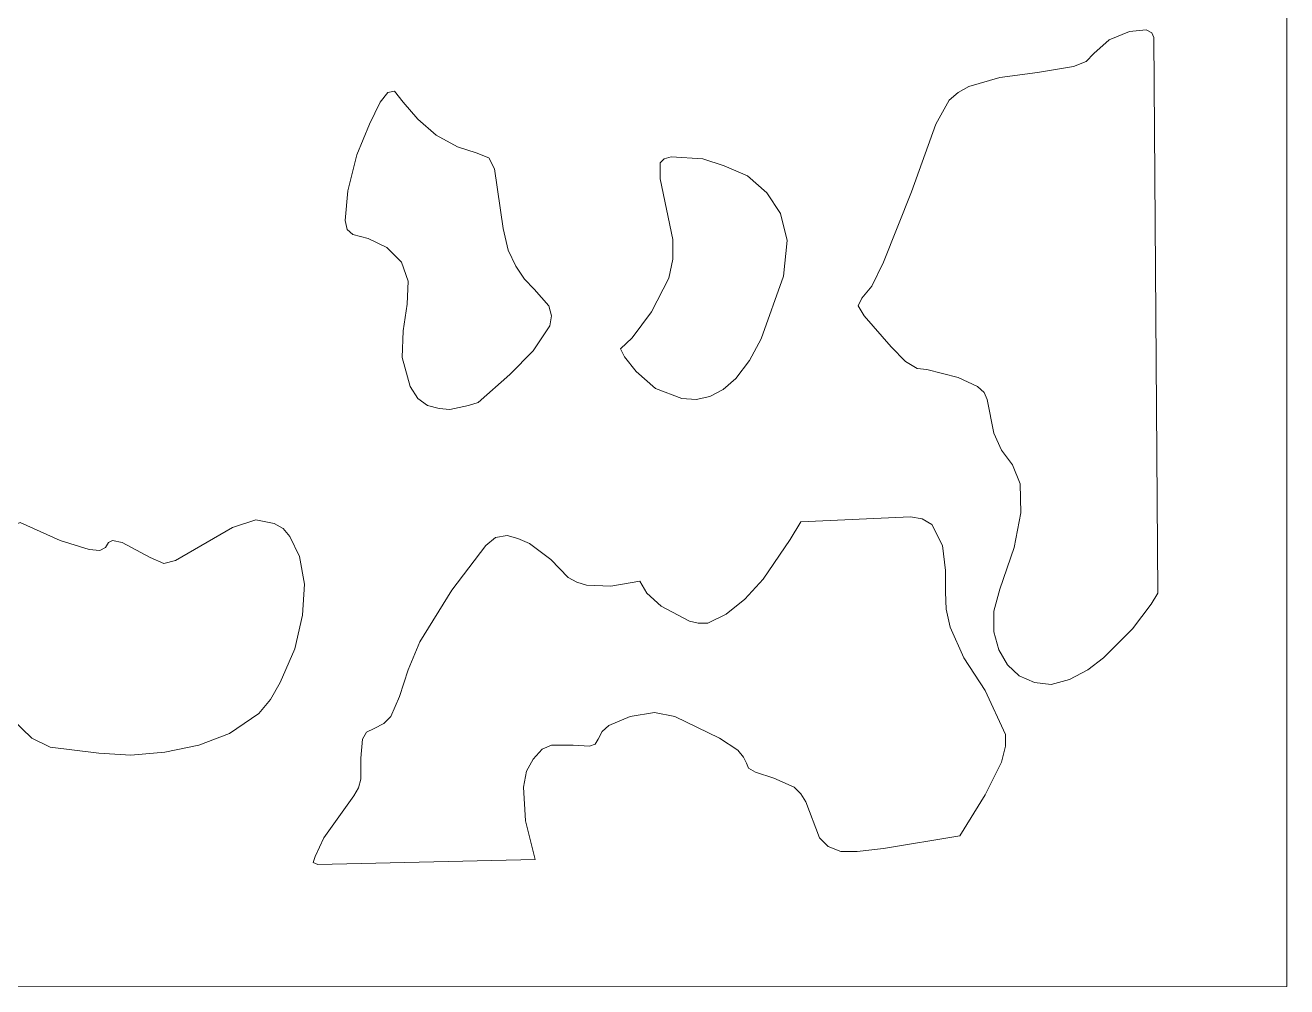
# Model space of a CAD drawing. Header units: centimetres. Extents: x -9.5 to 4.7, y -9.1 to 10.1.
# Drawn here: x -6.207 to -3.14, y -9.102 to -6.765 of the extents above; entities that cross this region are included whole.
import ezdxf

# ---------------------------------------------------------------- set-up
doc = ezdxf.new("R2010")
doc.units = ezdxf.units.CM
doc.header["$MEASUREMENT"] = 0
doc.layers.add('layer 1', color=7, linetype='Continuous')

msp = doc.modelspace()

# ---------------------------------------------------------------- linework, layer by layer
at = {"layer": 'layer 1', "color": 242, "lineweight": 9}
for points, knots in [([(-3.14019, -9.10151), (-3.14019, -9.10151), (-9.54723, -9.10249), (-9.54723, -9.10249), (-9.54723, -9.10249), (-9.54723, -9.10249), (-9.54723, 10.11864), (-9.54723, 10.11864), (-9.54723, 10.11864), (-9.54723, 10.11864), (-3.14019, 10.11864), (-3.14019, 10.11864), (-3.14019, 10.11864), (-3.14019, 10.11864), (-3.14019, -9.10151), (-3.14019, -9.10151)], [0, 0, 0, 0, 0.2, 0.2, 0.2, 0.2, 0.4, 0.4, 0.4, 0.4, 0.6, 0.6, 0.6, 0.6, 1, 1, 1, 1]), ([(-4.01475, -7.60222), (-4.01475, -7.60222), (-4.03824, -7.59966), (-4.03824, -7.59966), (-4.03824, -7.59966), (-4.03824, -7.59966), (-4.06671, -7.58272), (-4.06671, -7.58272), (-4.06671, -7.58272), (-4.06671, -7.58272), (-4.10195, -7.54648), (-4.10195, -7.54648), (-4.10195, -7.54648), (-4.10195, -7.54648), (-4.1678, -7.47165), (-4.1678, -7.47165), (-4.1678, -7.47165), (-4.1678, -7.47165), (-4.18204, -7.44742), (-4.18204, -7.44742), (-4.18204, -7.44742), (-4.18204, -7.44742), (-4.17279, -7.42812), (-4.17279, -7.42812), (-4.17279, -7.42812), (-4.17279, -7.42812), (-4.14894, -7.39917), (-4.14894, -7.39917), (-4.14894, -7.39917), (-4.14894, -7.39917), (-4.12082, -7.34127), (-4.12082, -7.34127), (-4.12082, -7.34127), (-4.12082, -7.34127), (-4.05248, -7.16974), (-4.05248, -7.16974), (-4.05248, -7.16974), (-4.05248, -7.16974), (-3.99339, -7.0053), (-3.99339, -7.0053), (-3.99339, -7.0053), (-3.99339, -7.0053), (-3.96064, -6.9474), (-3.96064, -6.9474), (-3.96064, -6.9474), (-3.96064, -6.9474), (-3.93929, -6.9281), (-3.93929, -6.9281), (-3.93929, -6.9281), (-3.93929, -6.9281), (-3.9133, -6.91353), (-3.9133, -6.91353), (-3.9133, -6.91353), (-3.9133, -6.91353), (-3.83784, -6.89186), (-3.83784, -6.89186), (-3.83784, -6.89186), (-3.83784, -6.89186), (-3.74601, -6.87965), (-3.74601, -6.87965), (-3.74601, -6.87965), (-3.74601, -6.87965), (-3.6588, -6.86528), (-3.6588, -6.86528), (-3.6588, -6.86528), (-3.6588, -6.86528), (-3.62819, -6.85307), (-3.62819, -6.85307), (-3.62819, -6.85307), (-3.62819, -6.85307), (-3.60932, -6.83377), (-3.60932, -6.83377), (-3.60932, -6.83377), (-3.60932, -6.83377), (-3.57159, -6.80009), (-3.57159, -6.80009), (-3.57159, -6.80009), (-3.57159, -6.80009), (-3.52212, -6.78059), (-3.52212, -6.78059), (-3.52212, -6.78059), (-3.52212, -6.78059), (-3.48189, -6.77587), (-3.48189, -6.77587), (-3.48189, -6.77587), (-3.48189, -6.77587), (-3.46801, -6.78315), (-3.46801, -6.78315), (-3.46801, -6.78315), (-3.46801, -6.78315), (-3.46303, -6.79517), (-3.46303, -6.79517), (-3.46303, -6.79517), (-3.46303, -6.79517), (-3.45377, -8.14577), (-3.45377, -8.14577), (-3.45377, -8.14577), (-3.45377, -8.14577), (-3.47015, -8.17235), (-3.47015, -8.17235), (-3.47015, -8.17235), (-3.47015, -8.17235), (-3.515, -8.23262), (-3.515, -8.23262), (-3.515, -8.23262), (-3.515, -8.23262), (-3.58583, -8.30273), (-3.58583, -8.30273), (-3.58583, -8.30273), (-3.58583, -8.30273), (-3.62356, -8.33168), (-3.62356, -8.33168), (-3.62356, -8.33168), (-3.62356, -8.33168), (-3.66805, -8.3559), (-3.66805, -8.3559), (-3.66805, -8.3559), (-3.66805, -8.3559), (-3.7129, -8.36791), (-3.7129, -8.36791), (-3.7129, -8.36791), (-3.7129, -8.36791), (-3.75313, -8.36319), (-3.75313, -8.36319), (-3.75313, -8.36319), (-3.75313, -8.36319), (-3.79086, -8.34625), (-3.79086, -8.34625), (-3.79086, -8.34625), (-3.79086, -8.34625), (-3.81898, -8.31966), (-3.81898, -8.31966), (-3.81898, -8.31966), (-3.81898, -8.31966), (-3.84033, -8.28343), (-3.84033, -8.28343), (-3.84033, -8.28343), (-3.84033, -8.28343), (-3.85208, -8.2399), (-3.85208, -8.2399), (-3.85208, -8.2399), (-3.85208, -8.2399), (-3.85208, -8.18929), (-3.85208, -8.18929), (-3.85208, -8.18929), (-3.85208, -8.18929), (-3.83784, -8.13612), (-3.83784, -8.13612), (-3.83784, -8.13612), (-3.83784, -8.13612), (-3.8026, -8.03469), (-3.8026, -8.03469), (-3.8026, -8.03469), (-3.8026, -8.03469), (-3.78623, -7.95001), (-3.78623, -7.95001), (-3.78623, -7.95001), (-3.78623, -7.95001), (-3.78836, -7.8799), (-3.78836, -7.8799), (-3.78836, -7.8799), (-3.78836, -7.8799), (-3.80723, -7.83401), (-3.80723, -7.83401), (-3.80723, -7.83401), (-3.80723, -7.83401), (-3.83321, -7.79778), (-3.83321, -7.79778), (-3.83321, -7.79778), (-3.83321, -7.79778), (-3.85208, -7.75681), (-3.85208, -7.75681), (-3.85208, -7.75681), (-3.85208, -7.75681), (-3.86845, -7.67469), (-3.86845, -7.67469), (-3.86845, -7.67469), (-3.86845, -7.67469), (-3.87557, -7.65775), (-3.87557, -7.65775), (-3.87557, -7.65775), (-3.87557, -7.65775), (-3.8923, -7.64318), (-3.8923, -7.64318), (-3.8923, -7.64318), (-3.8923, -7.64318), (-3.93929, -7.62152), (-3.93929, -7.62152), (-3.93929, -7.62152), (-3.93929, -7.62152), (-4.01475, -7.60222), (-4.01475, -7.60222)], [0, 0, 0, 0, 0.0204082, 0.0204082, 0.0204082, 0.0204082, 0.0408163, 0.0408163, 0.0408163, 0.0408163, 0.0612245, 0.0612245, 0.0612245, 0.0612245, 0.0816327, 0.0816327, 0.0816327, 0.0816327, 0.1020408, 0.1020408, 0.1020408, 0.1020408, 0.122449, 0.122449, 0.122449, 0.122449, 0.1428571, 0.1428571, 0.1428571, 0.1428571, 0.1632653, 0.1632653, 0.1632653, 0.1632653, 0.1836735, 0.1836735, 0.1836735, 0.1836735, 0.2040816, 0.2040816, 0.2040816, 0.2040816, 0.2244898, 0.2244898, 0.2244898, 0.2244898, 0.244898, 0.244898, 0.244898, 0.244898, 0.2653061, 0.2653061, 0.2653061, 0.2653061, 0.2857143, 0.2857143, 0.2857143, 0.2857143, 0.3061224, 0.3061224, 0.3061224, 0.3061224, 0.3265306, 0.3265306, 0.3265306, 0.3265306, 0.3469388, 0.3469388, 0.3469388, 0.3469388, 0.3673469, 0.3673469, 0.3673469, 0.3673469, 0.3877551, 0.3877551, 0.3877551, 0.3877551, 0.4081633, 0.4081633, 0.4081633, 0.4081633, 0.4285714, 0.4285714, 0.4285714, 0.4285714, 0.4489796, 0.4489796, 0.4489796, 0.4489796, 0.4693878, 0.4693878, 0.4693878, 0.4693878, 0.4897959, 0.4897959, 0.4897959, 0.4897959, 0.5102041, 0.5102041, 0.5102041, 0.5102041, 0.5306122, 0.5306122, 0.5306122, 0.5306122, 0.5510204, 0.5510204, 0.5510204, 0.5510204, 0.5714286, 0.5714286, 0.5714286, 0.5714286, 0.5918367, 0.5918367, 0.5918367, 0.5918367, 0.6122449, 0.6122449, 0.6122449, 0.6122449, 0.6326531, 0.6326531, 0.6326531, 0.6326531, 0.6530612, 0.6530612, 0.6530612, 0.6530612, 0.6734694, 0.6734694, 0.6734694, 0.6734694, 0.6938776, 0.6938776, 0.6938776, 0.6938776, 0.7142857, 0.7142857, 0.7142857, 0.7142857, 0.7346939, 0.7346939, 0.7346939, 0.7346939, 0.755102, 0.755102, 0.755102, 0.755102, 0.7755102, 0.7755102, 0.7755102, 0.7755102, 0.7959184, 0.7959184, 0.7959184, 0.7959184, 0.8163265, 0.8163265, 0.8163265, 0.8163265, 0.8367347, 0.8367347, 0.8367347, 0.8367347, 0.8571429, 0.8571429, 0.8571429, 0.8571429, 0.877551, 0.877551, 0.877551, 0.877551, 0.8979592, 0.8979592, 0.8979592, 0.8979592, 0.9183673, 0.9183673, 0.9183673, 0.9183673, 0.9387755, 0.9387755, 0.9387755, 0.9387755, 0.9591837, 0.9591837, 0.9591837, 0.9591837, 1, 1, 1, 1]), ([(-5.10608, -7.68178), (-5.10608, -7.68178), (-5.02848, -7.61423), (-5.02848, -7.61423), (-5.02848, -7.61423), (-5.02848, -7.61423), (-4.97189, -7.55613), (-4.97189, -7.55613), (-4.97189, -7.55613), (-4.97189, -7.55613), (-4.93167, -7.49587), (-4.93167, -7.49587), (-4.93167, -7.49587), (-4.93167, -7.49587), (-4.92704, -7.47165), (-4.92704, -7.47165), (-4.92704, -7.47165), (-4.92704, -7.47165), (-4.93416, -7.44742), (-4.93416, -7.44742), (-4.93416, -7.44742), (-4.93416, -7.44742), (-4.9694, -7.40646), (-4.9694, -7.40646), (-4.9694, -7.40646), (-4.9694, -7.40646), (-4.99289, -7.38224), (-4.99289, -7.38224), (-4.99289, -7.38224), (-4.99289, -7.38224), (-5.01424, -7.35092), (-5.01424, -7.35092), (-5.01424, -7.35092), (-5.01424, -7.35092), (-5.03311, -7.31213), (-5.03311, -7.31213), (-5.03311, -7.31213), (-5.03311, -7.31213), (-5.04486, -7.25895), (-5.04486, -7.25895), (-5.04486, -7.25895), (-5.04486, -7.25895), (-5.06621, -7.11401), (-5.06621, -7.11401), (-5.06621, -7.11401), (-5.06621, -7.11401), (-5.0801, -7.08742), (-5.0801, -7.08742), (-5.0801, -7.08742), (-5.0801, -7.08742), (-5.11071, -7.07541), (-5.11071, -7.07541), (-5.11071, -7.07541), (-5.11071, -7.07541), (-5.15556, -7.06084), (-5.15556, -7.06084), (-5.15556, -7.06084), (-5.15556, -7.06084), (-5.20752, -7.03189), (-5.20752, -7.03189), (-5.20752, -7.03189), (-5.20752, -7.03189), (-5.25237, -6.99329), (-5.25237, -6.99329), (-5.25237, -6.99329), (-5.25237, -6.99329), (-5.28761, -6.95213), (-5.28761, -6.95213), (-5.28761, -6.95213), (-5.28761, -6.95213), (-5.30897, -6.92554), (-5.30897, -6.92554), (-5.30897, -6.92554), (-5.30897, -6.92554), (-5.32534, -6.9281), (-5.32534, -6.9281), (-5.32534, -6.9281), (-5.32534, -6.9281), (-5.34421, -6.95213), (-5.34421, -6.95213), (-5.34421, -6.95213), (-5.34421, -6.95213), (-5.37019, -7.0053), (-5.37019, -7.0053), (-5.37019, -7.0053), (-5.37019, -7.0053), (-5.4008, -7.08033), (-5.4008, -7.08033), (-5.4008, -7.08033), (-5.4008, -7.08033), (-5.42216, -7.16718), (-5.42216, -7.16718), (-5.42216, -7.16718), (-5.42216, -7.16718), (-5.42892, -7.23965), (-5.42892, -7.23965), (-5.42892, -7.23965), (-5.42892, -7.23965), (-5.4243, -7.26151), (-5.4243, -7.26151), (-5.4243, -7.26151), (-5.4243, -7.26151), (-5.41006, -7.27353), (-5.41006, -7.27353), (-5.41006, -7.27353), (-5.41006, -7.27353), (-5.37268, -7.28318), (-5.37268, -7.28318), (-5.37268, -7.28318), (-5.37268, -7.28318), (-5.32783, -7.30504), (-5.32783, -7.30504), (-5.32783, -7.30504), (-5.32783, -7.30504), (-5.29224, -7.34127), (-5.29224, -7.34127), (-5.29224, -7.34127), (-5.29224, -7.34127), (-5.27587, -7.38716), (-5.27587, -7.38716), (-5.27587, -7.38716), (-5.27587, -7.38716), (-5.27836, -7.4427), (-5.27836, -7.4427), (-5.27836, -7.4427), (-5.27836, -7.4427), (-5.28761, -7.50788), (-5.28761, -7.50788), (-5.28761, -7.50788), (-5.28761, -7.50788), (-5.2901, -7.57307), (-5.2901, -7.57307), (-5.2901, -7.57307), (-5.2901, -7.57307), (-5.27124, -7.64318), (-5.27124, -7.64318), (-5.27124, -7.64318), (-5.27124, -7.64318), (-5.25237, -7.67213), (-5.25237, -7.67213), (-5.25237, -7.67213), (-5.25237, -7.67213), (-5.22888, -7.68907), (-5.22888, -7.68907), (-5.22888, -7.68907), (-5.22888, -7.68907), (-5.20041, -7.69635), (-5.20041, -7.69635), (-5.20041, -7.69635), (-5.20041, -7.69635), (-5.17442, -7.69872), (-5.17442, -7.69872), (-5.17442, -7.69872), (-5.17442, -7.69872), (-5.12957, -7.68907), (-5.12957, -7.68907), (-5.12957, -7.68907), (-5.12957, -7.68907), (-5.10608, -7.68178), (-5.10608, -7.68178)], [0, 0, 0, 0, 0.0243902, 0.0243902, 0.0243902, 0.0243902, 0.0487805, 0.0487805, 0.0487805, 0.0487805, 0.0731707, 0.0731707, 0.0731707, 0.0731707, 0.097561, 0.097561, 0.097561, 0.097561, 0.1219512, 0.1219512, 0.1219512, 0.1219512, 0.1463415, 0.1463415, 0.1463415, 0.1463415, 0.1707317, 0.1707317, 0.1707317, 0.1707317, 0.195122, 0.195122, 0.195122, 0.195122, 0.2195122, 0.2195122, 0.2195122, 0.2195122, 0.2439024, 0.2439024, 0.2439024, 0.2439024, 0.2682927, 0.2682927, 0.2682927, 0.2682927, 0.2926829, 0.2926829, 0.2926829, 0.2926829, 0.3170732, 0.3170732, 0.3170732, 0.3170732, 0.3414634, 0.3414634, 0.3414634, 0.3414634, 0.3658537, 0.3658537, 0.3658537, 0.3658537, 0.3902439, 0.3902439, 0.3902439, 0.3902439, 0.4146341, 0.4146341, 0.4146341, 0.4146341, 0.4390244, 0.4390244, 0.4390244, 0.4390244, 0.4634146, 0.4634146, 0.4634146, 0.4634146, 0.4878049, 0.4878049, 0.4878049, 0.4878049, 0.5121951, 0.5121951, 0.5121951, 0.5121951, 0.5365854, 0.5365854, 0.5365854, 0.5365854, 0.5609756, 0.5609756, 0.5609756, 0.5609756, 0.5853659, 0.5853659, 0.5853659, 0.5853659, 0.6097561, 0.6097561, 0.6097561, 0.6097561, 0.6341463, 0.6341463, 0.6341463, 0.6341463, 0.6585366, 0.6585366, 0.6585366, 0.6585366, 0.6829268, 0.6829268, 0.6829268, 0.6829268, 0.7073171, 0.7073171, 0.7073171, 0.7073171, 0.7317073, 0.7317073, 0.7317073, 0.7317073, 0.7560976, 0.7560976, 0.7560976, 0.7560976, 0.7804878, 0.7804878, 0.7804878, 0.7804878, 0.804878, 0.804878, 0.804878, 0.804878, 0.8292683, 0.8292683, 0.8292683, 0.8292683, 0.8536585, 0.8536585, 0.8536585, 0.8536585, 0.8780488, 0.8780488, 0.8780488, 0.8780488, 0.902439, 0.902439, 0.902439, 0.902439, 0.9268293, 0.9268293, 0.9268293, 0.9268293, 0.9512195, 0.9512195, 0.9512195, 0.9512195, 1, 1, 1, 1]), ([(-4.75974, -7.55141), (-4.75974, -7.55141), (-4.73127, -7.52482), (-4.73127, -7.52482), (-4.73127, -7.52482), (-4.73127, -7.52482), (-4.68428, -7.462), (-4.68428, -7.462), (-4.68428, -7.462), (-4.68428, -7.462), (-4.64192, -7.37987), (-4.64192, -7.37987), (-4.64192, -7.37987), (-4.64192, -7.37987), (-4.63231, -7.33399), (-4.63231, -7.33399), (-4.63231, -7.33399), (-4.63231, -7.33399), (-4.63231, -7.28554), (-4.63231, -7.28554), (-4.63231, -7.28554), (-4.63231, -7.28554), (-4.66293, -7.13823), (-4.66293, -7.13823), (-4.66293, -7.13823), (-4.66293, -7.13823), (-4.66293, -7.09963), (-4.66293, -7.09963), (-4.66293, -7.09963), (-4.66293, -7.09963), (-4.65367, -7.08998), (-4.65367, -7.08998), (-4.65367, -7.08998), (-4.65367, -7.08998), (-4.63694, -7.08506), (-4.63694, -7.08506), (-4.63694, -7.08506), (-4.63694, -7.08506), (-4.55934, -7.08998), (-4.55934, -7.08998), (-4.55934, -7.08998), (-4.55934, -7.08998), (-4.50738, -7.10692), (-4.50738, -7.10692), (-4.50738, -7.10692), (-4.50738, -7.10692), (-4.45078, -7.13095), (-4.45078, -7.13095), (-4.45078, -7.13095), (-4.45078, -7.13095), (-4.4038, -7.17211), (-4.4038, -7.17211), (-4.4038, -7.17211), (-4.4038, -7.17211), (-4.37069, -7.22272), (-4.37069, -7.22272), (-4.37069, -7.22272), (-4.37069, -7.22272), (-4.35432, -7.2881), (-4.35432, -7.2881), (-4.35432, -7.2881), (-4.35432, -7.2881), (-4.36357, -7.37495), (-4.36357, -7.37495), (-4.36357, -7.37495), (-4.36357, -7.37495), (-4.41768, -7.52718), (-4.41768, -7.52718), (-4.41768, -7.52718), (-4.41768, -7.52718), (-4.44615, -7.58036), (-4.44615, -7.58036), (-4.44615, -7.58036), (-4.44615, -7.58036), (-4.47926, -7.62388), (-4.47926, -7.62388), (-4.47926, -7.62388), (-4.47926, -7.62388), (-4.50987, -7.65047), (-4.50987, -7.65047), (-4.50987, -7.65047), (-4.50987, -7.65047), (-4.54262, -7.6674), (-4.54262, -7.6674), (-4.54262, -7.6674), (-4.54262, -7.6674), (-4.57572, -7.67469), (-4.57572, -7.67469), (-4.57572, -7.67469), (-4.57572, -7.67469), (-4.61096, -7.67213), (-4.61096, -7.67213), (-4.61096, -7.67213), (-4.61096, -7.67213), (-4.67467, -7.6481), (-4.67467, -7.6481), (-4.67467, -7.6481), (-4.67467, -7.6481), (-4.72201, -7.60694), (-4.72201, -7.60694), (-4.72201, -7.60694), (-4.72201, -7.60694), (-4.75013, -7.57071), (-4.75013, -7.57071), (-4.75013, -7.57071), (-4.75013, -7.57071), (-4.75974, -7.55141), (-4.75974, -7.55141)], [0, 0, 0, 0, 0.0357143, 0.0357143, 0.0357143, 0.0357143, 0.0714286, 0.0714286, 0.0714286, 0.0714286, 0.1071429, 0.1071429, 0.1071429, 0.1071429, 0.1428571, 0.1428571, 0.1428571, 0.1428571, 0.1785714, 0.1785714, 0.1785714, 0.1785714, 0.2142857, 0.2142857, 0.2142857, 0.2142857, 0.25, 0.25, 0.25, 0.25, 0.2857143, 0.2857143, 0.2857143, 0.2857143, 0.3214286, 0.3214286, 0.3214286, 0.3214286, 0.3571429, 0.3571429, 0.3571429, 0.3571429, 0.3928571, 0.3928571, 0.3928571, 0.3928571, 0.4285714, 0.4285714, 0.4285714, 0.4285714, 0.4642857, 0.4642857, 0.4642857, 0.4642857, 0.5, 0.5, 0.5, 0.5, 0.5357143, 0.5357143, 0.5357143, 0.5357143, 0.5714286, 0.5714286, 0.5714286, 0.5714286, 0.6071429, 0.6071429, 0.6071429, 0.6071429, 0.6428571, 0.6428571, 0.6428571, 0.6428571, 0.6785714, 0.6785714, 0.6785714, 0.6785714, 0.7142857, 0.7142857, 0.7142857, 0.7142857, 0.75, 0.75, 0.75, 0.75, 0.7857143, 0.7857143, 0.7857143, 0.7857143, 0.8214286, 0.8214286, 0.8214286, 0.8214286, 0.8571429, 0.8571429, 0.8571429, 0.8571429, 0.8928571, 0.8928571, 0.8928571, 0.8928571, 0.9285714, 0.9285714, 0.9285714, 0.9285714, 1, 1, 1, 1]), ([(-6.44266, -8.09732), (-6.44266, -8.09732), (-6.41205, -8.17235), (-6.41205, -8.17235), (-6.41205, -8.17235), (-6.41205, -8.17235), (-6.33445, -8.31238), (-6.33445, -8.31238), (-6.33445, -8.31238), (-6.33445, -8.31238), (-6.2896, -8.38741), (-6.2896, -8.38741), (-6.2896, -8.38741), (-6.2896, -8.38741), (-6.24013, -8.45023), (-6.24013, -8.45023), (-6.24013, -8.45023), (-6.24013, -8.45023), (-6.19065, -8.49848), (-6.19065, -8.49848), (-6.19065, -8.49848), (-6.19065, -8.49848), (-6.1458, -8.52014), (-6.1458, -8.52014), (-6.1458, -8.52014), (-6.1458, -8.52014), (-6.02798, -8.53472), (-6.02798, -8.53472), (-6.02798, -8.53472), (-6.02798, -8.53472), (-5.95003, -8.53964), (-5.95003, -8.53964), (-5.95003, -8.53964), (-5.95003, -8.53964), (-5.86745, -8.53235), (-5.86745, -8.53235), (-5.86745, -8.53235), (-5.86745, -8.53235), (-5.78487, -8.51542), (-5.78487, -8.51542), (-5.78487, -8.51542), (-5.78487, -8.51542), (-5.70976, -8.48647), (-5.70976, -8.48647), (-5.70976, -8.48647), (-5.70976, -8.48647), (-5.63893, -8.43802), (-5.63893, -8.43802), (-5.63893, -8.43802), (-5.63893, -8.43802), (-5.61046, -8.40435), (-5.61046, -8.40435), (-5.61046, -8.40435), (-5.61046, -8.40435), (-5.58696, -8.36319), (-5.58696, -8.36319), (-5.58696, -8.36319), (-5.58696, -8.36319), (-5.55172, -8.28106), (-5.55172, -8.28106), (-5.55172, -8.28106), (-5.55172, -8.28106), (-5.53286, -8.19894), (-5.53286, -8.19894), (-5.53286, -8.19894), (-5.53286, -8.19894), (-5.52823, -8.12391), (-5.52823, -8.12391), (-5.52823, -8.12391), (-5.52823, -8.12391), (-5.53998, -8.05636), (-5.53998, -8.05636), (-5.53998, -8.05636), (-5.53998, -8.05636), (-5.56347, -8.00811), (-5.56347, -8.00811), (-5.56347, -8.00811), (-5.56347, -8.00811), (-5.57984, -7.98861), (-5.57984, -7.98861), (-5.57984, -7.98861), (-5.57984, -7.98861), (-5.6012, -7.9766), (-5.6012, -7.9766), (-5.6012, -7.9766), (-5.6012, -7.9766), (-5.64605, -7.96695), (-5.64605, -7.96695), (-5.64605, -7.96695), (-5.64605, -7.96695), (-5.70265, -7.98625), (-5.70265, -7.98625), (-5.70265, -7.98625), (-5.70265, -7.98625), (-5.84147, -8.06601), (-5.84147, -8.06601), (-5.84147, -8.06601), (-5.84147, -8.06601), (-5.86994, -8.07329), (-5.86994, -8.07329), (-5.86994, -8.07329), (-5.86994, -8.07329), (-5.90304, -8.05872), (-5.90304, -8.05872), (-5.90304, -8.05872), (-5.90304, -8.05872), (-5.97139, -8.02248), (-5.97139, -8.02248), (-5.97139, -8.02248), (-5.97139, -8.02248), (-5.99488, -8.01776), (-5.99488, -8.01776), (-5.99488, -8.01776), (-5.99488, -8.01776), (-6.00413, -8.02248), (-6.00413, -8.02248), (-6.00413, -8.02248), (-6.00413, -8.02248), (-6.01125, -8.03469), (-6.01125, -8.03469), (-6.01125, -8.03469), (-6.01125, -8.03469), (-6.02549, -8.04178), (-6.02549, -8.04178), (-6.02549, -8.04178), (-6.02549, -8.04178), (-6.05147, -8.03942), (-6.05147, -8.03942), (-6.05147, -8.03942), (-6.05147, -8.03942), (-6.12195, -8.01776), (-6.12195, -8.01776), (-6.12195, -8.01776), (-6.12195, -8.01776), (-6.21877, -7.97423), (-6.21877, -7.97423), (-6.21877, -7.97423), (-6.21877, -7.97423), (-6.33196, -8.02248), (-6.33196, -8.02248), (-6.33196, -8.02248), (-6.33196, -8.02248), (-6.41205, -8.06364), (-6.41205, -8.06364), (-6.41205, -8.06364), (-6.41205, -8.06364), (-6.43554, -8.08294), (-6.43554, -8.08294), (-6.43554, -8.08294), (-6.43554, -8.08294), (-6.44266, -8.09732), (-6.44266, -8.09732)], [0, 0, 0, 0, 0.025641, 0.025641, 0.025641, 0.025641, 0.0512821, 0.0512821, 0.0512821, 0.0512821, 0.0769231, 0.0769231, 0.0769231, 0.0769231, 0.1025641, 0.1025641, 0.1025641, 0.1025641, 0.1282051, 0.1282051, 0.1282051, 0.1282051, 0.1538462, 0.1538462, 0.1538462, 0.1538462, 0.1794872, 0.1794872, 0.1794872, 0.1794872, 0.2051282, 0.2051282, 0.2051282, 0.2051282, 0.2307692, 0.2307692, 0.2307692, 0.2307692, 0.2564103, 0.2564103, 0.2564103, 0.2564103, 0.2820513, 0.2820513, 0.2820513, 0.2820513, 0.3076923, 0.3076923, 0.3076923, 0.3076923, 0.3333333, 0.3333333, 0.3333333, 0.3333333, 0.3589744, 0.3589744, 0.3589744, 0.3589744, 0.3846154, 0.3846154, 0.3846154, 0.3846154, 0.4102564, 0.4102564, 0.4102564, 0.4102564, 0.4358974, 0.4358974, 0.4358974, 0.4358974, 0.4615385, 0.4615385, 0.4615385, 0.4615385, 0.4871795, 0.4871795, 0.4871795, 0.4871795, 0.5128205, 0.5128205, 0.5128205, 0.5128205, 0.5384615, 0.5384615, 0.5384615, 0.5384615, 0.5641026, 0.5641026, 0.5641026, 0.5641026, 0.5897436, 0.5897436, 0.5897436, 0.5897436, 0.6153846, 0.6153846, 0.6153846, 0.6153846, 0.6410256, 0.6410256, 0.6410256, 0.6410256, 0.6666667, 0.6666667, 0.6666667, 0.6666667, 0.6923077, 0.6923077, 0.6923077, 0.6923077, 0.7179487, 0.7179487, 0.7179487, 0.7179487, 0.7435897, 0.7435897, 0.7435897, 0.7435897, 0.7692308, 0.7692308, 0.7692308, 0.7692308, 0.7948718, 0.7948718, 0.7948718, 0.7948718, 0.8205128, 0.8205128, 0.8205128, 0.8205128, 0.8461538, 0.8461538, 0.8461538, 0.8461538, 0.8717949, 0.8717949, 0.8717949, 0.8717949, 0.8974359, 0.8974359, 0.8974359, 0.8974359, 0.9230769, 0.9230769, 0.9230769, 0.9230769, 0.9487179, 0.9487179, 0.9487179, 0.9487179, 1, 1, 1, 1]), ([(-5.49513, -8.80531), (-5.49513, -8.80531), (-4.9669, -8.7933), (-4.9669, -8.7933), (-4.9669, -8.7933), (-4.9669, -8.7933), (-4.99075, -8.69896), (-4.99075, -8.69896), (-4.99075, -8.69896), (-4.99075, -8.69896), (-4.99538, -8.61684), (-4.99538, -8.61684), (-4.99538, -8.61684), (-4.99538, -8.61684), (-4.98826, -8.57824), (-4.98826, -8.57824), (-4.98826, -8.57824), (-4.98826, -8.57824), (-4.97189, -8.54929), (-4.97189, -8.54929), (-4.97189, -8.54929), (-4.97189, -8.54929), (-4.95053, -8.52507), (-4.95053, -8.52507), (-4.95053, -8.52507), (-4.95053, -8.52507), (-4.92704, -8.51542), (-4.92704, -8.51542), (-4.92704, -8.51542), (-4.92704, -8.51542), (-4.87507, -8.51542), (-4.87507, -8.51542), (-4.87507, -8.51542), (-4.87507, -8.51542), (-4.8352, -8.51778), (-4.8352, -8.51778), (-4.8352, -8.51778), (-4.8352, -8.51778), (-4.82097, -8.51305), (-4.82097, -8.51305), (-4.82097, -8.51305), (-4.82097, -8.51305), (-4.81385, -8.50084), (-4.81385, -8.50084), (-4.81385, -8.50084), (-4.81385, -8.50084), (-4.80424, -8.48154), (-4.80424, -8.48154), (-4.80424, -8.48154), (-4.80424, -8.48154), (-4.78786, -8.46697), (-4.78786, -8.46697), (-4.78786, -8.46697), (-4.78786, -8.46697), (-4.73589, -8.44531), (-4.73589, -8.44531), (-4.73589, -8.44531), (-4.73589, -8.44531), (-4.67716, -8.43566), (-4.67716, -8.43566), (-4.67716, -8.43566), (-4.67716, -8.43566), (-4.62769, -8.44531), (-4.62769, -8.44531), (-4.62769, -8.44531), (-4.62769, -8.44531), (-4.51912, -8.49848), (-4.51912, -8.49848), (-4.51912, -8.49848), (-4.51912, -8.49848), (-4.47427, -8.52743), (-4.47427, -8.52743), (-4.47427, -8.52743), (-4.47427, -8.52743), (-4.46039, -8.54437), (-4.46039, -8.54437), (-4.46039, -8.54437), (-4.46039, -8.54437), (-4.45327, -8.55894), (-4.45327, -8.55894), (-4.45327, -8.55894), (-4.45327, -8.55894), (-4.44829, -8.57095), (-4.44829, -8.57095), (-4.44829, -8.57095), (-4.44829, -8.57095), (-4.43192, -8.5806), (-4.43192, -8.5806), (-4.43192, -8.5806), (-4.43192, -8.5806), (-4.38707, -8.59518), (-4.38707, -8.59518), (-4.38707, -8.59518), (-4.38707, -8.59518), (-4.33759, -8.61684), (-4.33759, -8.61684), (-4.33759, -8.61684), (-4.33759, -8.61684), (-4.32122, -8.63378), (-4.32122, -8.63378), (-4.32122, -8.63378), (-4.32122, -8.63378), (-4.30947, -8.65308), (-4.30947, -8.65308), (-4.30947, -8.65308), (-4.30947, -8.65308), (-4.27637, -8.74012), (-4.27637, -8.74012), (-4.27637, -8.74012), (-4.27637, -8.74012), (-4.25501, -8.76179), (-4.25501, -8.76179), (-4.25501, -8.76179), (-4.25501, -8.76179), (-4.2244, -8.774), (-4.2244, -8.774), (-4.2244, -8.774), (-4.2244, -8.774), (-4.18453, -8.774), (-4.18453, -8.774), (-4.18453, -8.774), (-4.18453, -8.774), (-4.12082, -8.76671), (-4.12082, -8.76671), (-4.12082, -8.76671), (-4.12082, -8.76671), (-3.93466, -8.7352), (-3.93466, -8.7352), (-3.93466, -8.7352), (-3.93466, -8.7352), (-3.87344, -8.63614), (-3.87344, -8.63614), (-3.87344, -8.63614), (-3.87344, -8.63614), (-3.83321, -8.55638), (-3.83321, -8.55638), (-3.83321, -8.55638), (-3.83321, -8.55638), (-3.82396, -8.51778), (-3.82396, -8.51778), (-3.82396, -8.51778), (-3.82396, -8.51778), (-3.82396, -8.48883), (-3.82396, -8.48883), (-3.82396, -8.48883), (-3.82396, -8.48883), (-3.87344, -8.38249), (-3.87344, -8.38249), (-3.87344, -8.38249), (-3.87344, -8.38249), (-3.92505, -8.30273), (-3.92505, -8.30273), (-3.92505, -8.30273), (-3.92505, -8.30273), (-3.95815, -8.22789), (-3.95815, -8.22789), (-3.95815, -8.22789), (-3.95815, -8.22789), (-3.96776, -8.18437), (-3.96776, -8.18437), (-3.96776, -8.18437), (-3.96776, -8.18437), (-3.9699, -8.1434), (-3.9699, -8.1434), (-3.9699, -8.1434), (-3.9699, -8.1434), (-3.9699, -8.09023), (-3.9699, -8.09023), (-3.9699, -8.09023), (-3.9699, -8.09023), (-3.97702, -8.02977), (-3.97702, -8.02977), (-3.97702, -8.02977), (-3.97702, -8.02977), (-4.003, -7.97896), (-4.003, -7.97896), (-4.003, -7.97896), (-4.003, -7.97896), (-4.02649, -7.96458), (-4.02649, -7.96458), (-4.02649, -7.96458), (-4.02649, -7.96458), (-4.05497, -7.95966), (-4.05497, -7.95966), (-4.05497, -7.95966), (-4.05497, -7.95966), (-4.32122, -7.97187), (-4.32122, -7.97187), (-4.32122, -7.97187), (-4.32122, -7.97187), (-4.3472, -8.0152), (-4.3472, -8.0152), (-4.3472, -8.0152), (-4.3472, -8.0152), (-4.41305, -8.11189), (-4.41305, -8.11189), (-4.41305, -8.11189), (-4.41305, -8.11189), (-4.4579, -8.16014), (-4.4579, -8.16014), (-4.4579, -8.16014), (-4.4579, -8.16014), (-4.50275, -8.19638), (-4.50275, -8.19638), (-4.50275, -8.19638), (-4.50275, -8.19638), (-4.5476, -8.21824), (-4.5476, -8.21824), (-4.5476, -8.21824), (-4.5476, -8.21824), (-4.57109, -8.21824), (-4.57109, -8.21824), (-4.57109, -8.21824), (-4.57109, -8.21824), (-4.59209, -8.21332), (-4.59209, -8.21332), (-4.59209, -8.21332), (-4.59209, -8.21332), (-4.66079, -8.17708), (-4.66079, -8.17708), (-4.66079, -8.17708), (-4.66079, -8.17708), (-4.69603, -8.14577), (-4.69603, -8.14577), (-4.69603, -8.14577), (-4.69603, -8.14577), (-4.7124, -8.11682), (-4.7124, -8.11682), (-4.7124, -8.11682), (-4.7124, -8.11682), (-4.78324, -8.12883), (-4.78324, -8.12883), (-4.78324, -8.12883), (-4.78324, -8.12883), (-4.84197, -8.12647), (-4.84197, -8.12647), (-4.84197, -8.12647), (-4.84197, -8.12647), (-4.86582, -8.11918), (-4.86582, -8.11918), (-4.86582, -8.11918), (-4.86582, -8.11918), (-4.88682, -8.10717), (-4.88682, -8.10717), (-4.88682, -8.10717), (-4.88682, -8.10717), (-4.92917, -8.06364), (-4.92917, -8.06364), (-4.92917, -8.06364), (-4.92917, -8.06364), (-4.98114, -8.02485), (-4.98114, -8.02485), (-4.98114, -8.02485), (-4.98114, -8.02485), (-5.00962, -8.01283), (-5.00962, -8.01283), (-5.00962, -8.01283), (-5.00962, -8.01283), (-5.0356, -8.00555), (-5.0356, -8.00555), (-5.0356, -8.00555), (-5.0356, -8.00555), (-5.06372, -8.01047), (-5.06372, -8.01047), (-5.06372, -8.01047), (-5.06372, -8.01047), (-5.08721, -8.02977), (-5.08721, -8.02977), (-5.08721, -8.02977), (-5.08721, -8.02977), (-5.16979, -8.13848), (-5.16979, -8.13848), (-5.16979, -8.13848), (-5.16979, -8.13848), (-5.24775, -8.26413), (-5.24775, -8.26413), (-5.24775, -8.26413), (-5.24775, -8.26413), (-5.27587, -8.33168), (-5.27587, -8.33168), (-5.27587, -8.33168), (-5.27587, -8.33168), (-5.29722, -8.39706), (-5.29722, -8.39706), (-5.29722, -8.39706), (-5.29722, -8.39706), (-5.31822, -8.44531), (-5.31822, -8.44531), (-5.31822, -8.44531), (-5.31822, -8.44531), (-5.33495, -8.46224), (-5.33495, -8.46224), (-5.33495, -8.46224), (-5.33495, -8.46224), (-5.35845, -8.47426), (-5.35845, -8.47426), (-5.35845, -8.47426), (-5.35845, -8.47426), (-5.37731, -8.48391), (-5.37731, -8.48391), (-5.37731, -8.48391), (-5.37731, -8.48391), (-5.38657, -8.50084), (-5.38657, -8.50084), (-5.38657, -8.50084), (-5.38657, -8.50084), (-5.39119, -8.54673), (-5.39119, -8.54673), (-5.39119, -8.54673), (-5.39119, -8.54673), (-5.39119, -8.59754), (-5.39119, -8.59754), (-5.39119, -8.59754), (-5.39119, -8.59754), (-5.39618, -8.6192), (-5.39618, -8.6192), (-5.39618, -8.6192), (-5.39618, -8.6192), (-5.40792, -8.6387), (-5.40792, -8.6387), (-5.40792, -8.6387), (-5.40792, -8.6387), (-5.48089, -8.74012), (-5.48089, -8.74012), (-5.48089, -8.74012), (-5.48089, -8.74012), (-5.50225, -8.78601), (-5.50225, -8.78601), (-5.50225, -8.78601), (-5.50225, -8.78601), (-5.50688, -8.80039), (-5.50688, -8.80039), (-5.50688, -8.80039), (-5.50688, -8.80039), (-5.49513, -8.80531), (-5.49513, -8.80531)], [0, 0, 0, 0, 0.0117647, 0.0117647, 0.0117647, 0.0117647, 0.0235294, 0.0235294, 0.0235294, 0.0235294, 0.0352941, 0.0352941, 0.0352941, 0.0352941, 0.0470588, 0.0470588, 0.0470588, 0.0470588, 0.0588235, 0.0588235, 0.0588235, 0.0588235, 0.0705882, 0.0705882, 0.0705882, 0.0705882, 0.0823529, 0.0823529, 0.0823529, 0.0823529, 0.0941176, 0.0941176, 0.0941176, 0.0941176, 0.1058824, 0.1058824, 0.1058824, 0.1058824, 0.1176471, 0.1176471, 0.1176471, 0.1176471, 0.1294118, 0.1294118, 0.1294118, 0.1294118, 0.1411765, 0.1411765, 0.1411765, 0.1411765, 0.1529412, 0.1529412, 0.1529412, 0.1529412, 0.1647059, 0.1647059, 0.1647059, 0.1647059, 0.1764706, 0.1764706, 0.1764706, 0.1764706, 0.1882353, 0.1882353, 0.1882353, 0.1882353, 0.2, 0.2, 0.2, 0.2, 0.2117647, 0.2117647, 0.2117647, 0.2117647, 0.2235294, 0.2235294, 0.2235294, 0.2235294, 0.2352941, 0.2352941, 0.2352941, 0.2352941, 0.2470588, 0.2470588, 0.2470588, 0.2470588, 0.2588235, 0.2588235, 0.2588235, 0.2588235, 0.2705882, 0.2705882, 0.2705882, 0.2705882, 0.2823529, 0.2823529, 0.2823529, 0.2823529, 0.2941176, 0.2941176, 0.2941176, 0.2941176, 0.3058824, 0.3058824, 0.3058824, 0.3058824, 0.3176471, 0.3176471, 0.3176471, 0.3176471, 0.3294118, 0.3294118, 0.3294118, 0.3294118, 0.3411765, 0.3411765, 0.3411765, 0.3411765, 0.3529412, 0.3529412, 0.3529412, 0.3529412, 0.3647059, 0.3647059, 0.3647059, 0.3647059, 0.3764706, 0.3764706, 0.3764706, 0.3764706, 0.3882353, 0.3882353, 0.3882353, 0.3882353, 0.4, 0.4, 0.4, 0.4, 0.4117647, 0.4117647, 0.4117647, 0.4117647, 0.4235294, 0.4235294, 0.4235294, 0.4235294, 0.4352941, 0.4352941, 0.4352941, 0.4352941, 0.4470588, 0.4470588, 0.4470588, 0.4470588, 0.4588235, 0.4588235, 0.4588235, 0.4588235, 0.4705882, 0.4705882, 0.4705882, 0.4705882, 0.4823529, 0.4823529, 0.4823529, 0.4823529, 0.4941176, 0.4941176, 0.4941176, 0.4941176, 0.5058824, 0.5058824, 0.5058824, 0.5058824, 0.5176471, 0.5176471, 0.5176471, 0.5176471, 0.5294118, 0.5294118, 0.5294118, 0.5294118, 0.5411765, 0.5411765, 0.5411765, 0.5411765, 0.5529412, 0.5529412, 0.5529412, 0.5529412, 0.5647059, 0.5647059, 0.5647059, 0.5647059, 0.5764706, 0.5764706, 0.5764706, 0.5764706, 0.5882353, 0.5882353, 0.5882353, 0.5882353, 0.6, 0.6, 0.6, 0.6, 0.6117647, 0.6117647, 0.6117647, 0.6117647, 0.6235294, 0.6235294, 0.6235294, 0.6235294, 0.6352941, 0.6352941, 0.6352941, 0.6352941, 0.6470588, 0.6470588, 0.6470588, 0.6470588, 0.6588235, 0.6588235, 0.6588235, 0.6588235, 0.6705882, 0.6705882, 0.6705882, 0.6705882, 0.6823529, 0.6823529, 0.6823529, 0.6823529, 0.6941176, 0.6941176, 0.6941176, 0.6941176, 0.7058824, 0.7058824, 0.7058824, 0.7058824, 0.7176471, 0.7176471, 0.7176471, 0.7176471, 0.7294118, 0.7294118, 0.7294118, 0.7294118, 0.7411765, 0.7411765, 0.7411765, 0.7411765, 0.7529412, 0.7529412, 0.7529412, 0.7529412, 0.7647059, 0.7647059, 0.7647059, 0.7647059, 0.7764706, 0.7764706, 0.7764706, 0.7764706, 0.7882353, 0.7882353, 0.7882353, 0.7882353, 0.8, 0.8, 0.8, 0.8, 0.8117647, 0.8117647, 0.8117647, 0.8117647, 0.8235294, 0.8235294, 0.8235294, 0.8235294, 0.8352941, 0.8352941, 0.8352941, 0.8352941, 0.8470588, 0.8470588, 0.8470588, 0.8470588, 0.8588235, 0.8588235, 0.8588235, 0.8588235, 0.8705882, 0.8705882, 0.8705882, 0.8705882, 0.8823529, 0.8823529, 0.8823529, 0.8823529, 0.8941176, 0.8941176, 0.8941176, 0.8941176, 0.9058824, 0.9058824, 0.9058824, 0.9058824, 0.9176471, 0.9176471, 0.9176471, 0.9176471, 0.9294118, 0.9294118, 0.9294118, 0.9294118, 0.9411765, 0.9411765, 0.9411765, 0.9411765, 0.9529412, 0.9529412, 0.9529412, 0.9529412, 0.9647059, 0.9647059, 0.9647059, 0.9647059, 0.9764706, 0.9764706, 0.9764706, 0.9764706, 1, 1, 1, 1])]:
    msp.add_open_spline(points, degree=3, knots=knots, dxfattribs=at)

doc.saveas('drawing.dxf')
